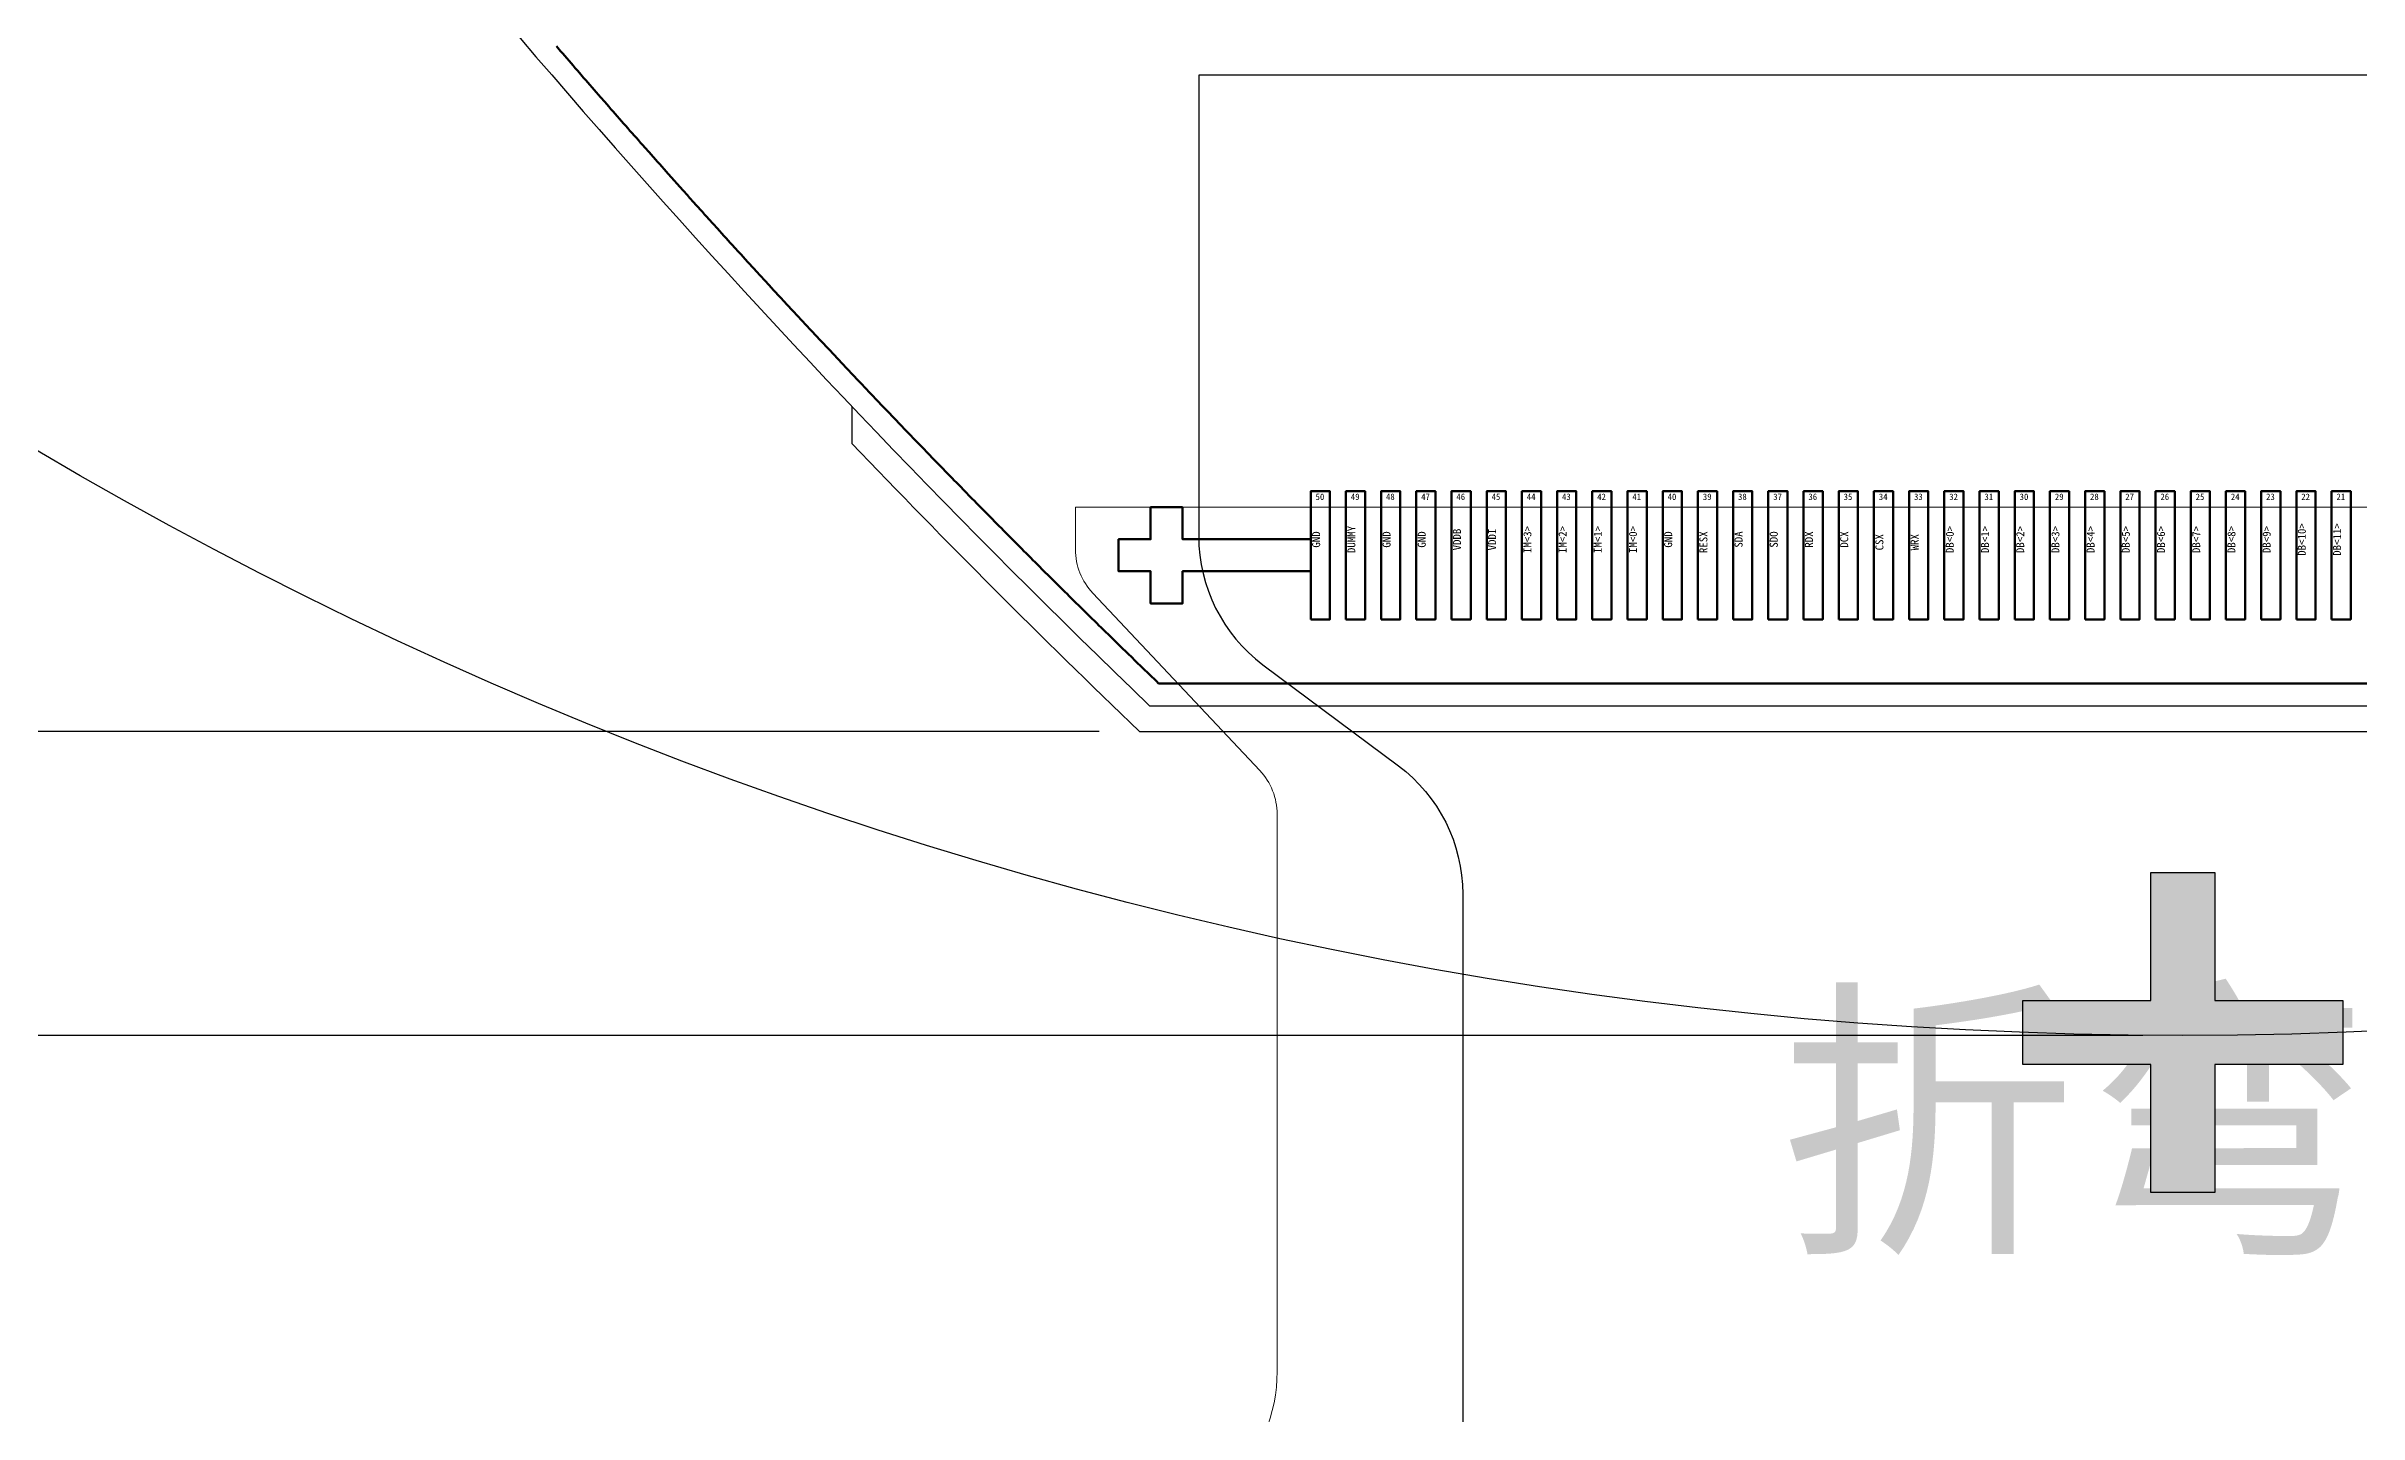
# Model space of a CAD drawing. Header units: millimetres. Extents: x -1913 to 1072, y -448 to 307.
# Drawn here: x 724.42 to 731.64, y -188.68 to -184.41 of the extents above; entities that cross this region are included whole.
import ezdxf
from ezdxf.enums import TextEntityAlignment as Align

# ---------------------------------------------------------------- set-up
doc = ezdxf.new("R2010")
doc.units = ezdxf.units.MM
doc.header["$LTSCALE"] = 2
doc.header["$PDMODE"] = 3
doc.header["$PDSIZE"] = 1
doc.layers.get('0').update_dxf_attribs({"linetype": 'CONTINUOUS'})
doc.layers.get('Defpoints').update_dxf_attribs({"linetype": 'CONTINUOUS'})
doc.layers.add('dim', color=3, linetype='CONTINUOUS')
doc.layers.add('FPC', color=2, linetype='CONTINUOUS')
for name, color, linetype, lineweight in [('GATE.drawing', 3, 'CONTINUOUS', 100), ('LAYOUT.drawing', 140, 'CONTINUOUS', 100), ('OUTLINE.drawing', 190, 'CONTINUOUS', 100)]:
    doc.layers.add(name, color=color, linetype=linetype, lineweight=lineweight)
doc.styles.get("Standard").update_dxf_attribs({"font": 'txt', "width": 0.7})
doc.styles.add('宋体', font='')
doc.styles.get('宋体').set_extended_font_data('SimSun')
doc.dimstyles.new('ISO-25$0', dxfattribs={"dimtxt": 1.2, "dimasz": 1.2, "dimexe": 0, "dimexo": 0.125, "dimtad": 1, "dimdsep": 46, "dimtxsty": 'Standard', "dimcen": 2, "dimclrd": 3, "dimclre": 3, "dimclrt": 3, "dimadec": 0, "dimazin": 0, "dimtp": 1.2, "dimtm": 1.2, "dimtfac": 1, "dimtmove": 0, "dimatfit": 3, "dimfxl": 0, "dimtolj": 1, "dimarcsym": 0})

# ---------------------------------------------------------------- blocks, each defined once
blk = doc.blocks.new('LIUPUP')
at = {"layer": 'GATE.drawing', "color": 1, "linetype": 'Continuous', "lineweight": 100}
blk.add_lwpolyline([(296.8847, 924.9279), (296.7847, 924.9279), (296.7847, 924.8279), (296.6847, 924.8279), (296.6847, 924.7279), (296.7847, 924.7279), (296.7847, 924.6279), (296.8847, 924.6279), (296.8847, 924.7279), (297.2847, 924.7279), (297.2847, 924.8279), (296.8847, 924.8279)], close=True, dxfattribs=at)
at = {"layer": 'LAYOUT.drawing', "color": 1, "linetype": 'Continuous', "lineweight": 100}
blk.add_lwpolyline([(294.928, 926.3686), (294.941, 926.3535), (294.9475, 926.3459), (294.954, 926.3383), (294.9736, 926.3156), (294.9802, 926.308), (294.9867, 926.3004), (294.9933, 926.2929), (294.9998, 926.2853), (295.0129, 926.2702), (295.0195, 926.2626), (295.0326, 926.2475), (295.0392, 926.24), (295.0457, 926.2325), (295.0654, 926.2098), (295.0786, 926.1948), (295.0852, 926.1872), (295.0917, 926.1797), (295.0983, 926.1722), (295.1049, 926.1647), (295.1115, 926.1571), (295.1181, 926.1496), (295.1247, 926.1421), (295.1379, 926.1271), (295.1445, 926.1195), (295.1511, 926.112), (295.1577, 926.1045), (295.1643, 926.097), (295.1709, 926.0895), (295.1776, 926.082), (295.1842, 926.0745), (295.1908, 926.067), (295.1974, 926.0595), (295.204, 926.0521), (295.2173, 926.0371), (295.2439, 926.0072), (295.2505, 925.9997), (295.2705, 925.9773), (295.2771, 925.9698), (295.2971, 925.9474), (295.3038, 925.94), (295.3238, 925.9176), (295.3371, 925.9027), (295.3438, 925.8953), (295.3572, 925.8804), (295.3639, 925.873), (295.3706, 925.8655), (295.3773, 925.8581), (295.384, 925.8507), (295.3906, 925.8432), (295.3974, 925.8358), (295.4041, 925.8284), (295.4175, 925.8136), (295.4309, 925.7987), (295.4511, 925.7765), (295.4578, 925.7691), (295.4645, 925.7617), (295.4712, 925.7543), (295.478, 925.7469), (295.4847, 925.7395), (295.4982, 925.7247), (295.5049, 925.7174), (295.5117, 925.71), (295.5252, 925.6952), (295.5454, 925.6731), (295.5522, 925.6657), (295.5657, 925.651), (295.5928, 925.6215), (295.6064, 925.6068), (295.6132, 925.5995), (295.6199, 925.5921), (295.6267, 925.5848), (295.6403, 925.5701), (295.6471, 925.5628), (295.6675, 925.5408), (295.6811, 925.5261), (295.6947, 925.5115), (295.7084, 925.4968), (295.722, 925.4822), (295.7425, 925.4603), (295.7493, 925.453), (295.7562, 925.4457), (295.763, 925.4384), (295.7699, 925.4311), (295.7767, 925.4238), (295.7973, 925.4019), (295.8041, 925.3947), (295.8247, 925.3728), (295.8316, 925.3656), (295.8384, 925.3583), (295.8522, 925.3437), (295.859, 925.3365), (295.8659, 925.3292), (295.8797, 925.3147), (295.8934, 925.3002), (295.9072, 925.2857), (295.9141, 925.2785), (295.9279, 925.264), (295.9348, 925.2567), (295.9417, 925.2495), (295.9694, 925.2206), (295.9763, 925.2134), (295.9832, 925.2061), (295.9901, 925.1989), (295.997, 925.1917), (296.004, 925.1845), (296.0178, 925.1701), (296.0317, 925.1556), (296.0456, 925.1412), (296.0664, 925.1197), (296.0734, 925.1125), (296.0873, 925.0981), (296.0942, 925.0909), (296.1012, 925.0837), (296.1082, 925.0766), (296.1151, 925.0694), (296.1291, 925.055), (296.136, 925.0479), (296.143, 925.0407), (296.15, 925.0335), (296.157, 925.0264), (296.164, 925.0192), (296.1709, 925.0121), (296.1779, 925.0049), (296.1849, 924.9977), (296.2059, 924.9763), (296.2199, 924.962), (296.2269, 924.9549), (296.2339, 924.9478), (296.2409, 924.9406), (296.248, 924.9335), (296.255, 924.9264), (296.262, 924.9192), (296.276, 924.905), (296.2831, 924.8979), (296.2901, 924.8908), (296.2971, 924.8836), (296.3042, 924.8765), (296.3112, 924.8694), (296.3182, 924.8623), (296.3253, 924.8552), (296.3323, 924.8481), (296.3394, 924.841), (296.3464, 924.8339), (296.3535, 924.8268), (296.3676, 924.8126), (296.3746, 924.8056), (296.3817, 924.7985), (296.3887, 924.7914), (296.3958, 924.7843), (296.4029, 924.7772), (296.4099, 924.7702), (296.417, 924.7631), (296.4241, 924.756), (296.4312, 924.749), (296.4524, 924.7278), (296.4666, 924.7137), (296.4737, 924.7066), (296.495, 924.6855), (296.5021, 924.6784), (296.5092, 924.6714), (296.5163, 924.6643), (296.5234, 924.6573), (296.5305, 924.6503), (296.5376, 924.6432), (296.5447, 924.6362), (296.5661, 924.6152), (296.5803, 924.6011), (296.5946, 924.5871), (296.616, 924.5661), (296.6232, 924.5591), (296.6303, 924.5521), (296.6446, 924.5381), (296.6518, 924.5311), (296.6661, 924.5171), (296.6804, 924.5032), (296.6876, 924.4962), (296.6947, 924.4892), (296.7091, 924.4753), (296.7162, 924.4683), (296.7234, 924.4613), (296.7378, 924.4474), (296.745, 924.4404), (296.7521, 924.4335), (296.7665, 924.4196), (296.7737, 924.4126), (296.7809, 924.4057), (296.8025, 924.3849), (296.8097, 924.3779), (296.8097, 924.3779), (303.2097, 924.3779)], dxfattribs=at)
at = {"layer": 'OUTLINE.drawing', "color": 1, "linetype": 'Continuous', "lineweight": 100}
for points in [[(297.2847, 924.5779), (297.3447, 924.5779), (297.3447, 924.9779), (297.2847, 924.9779)], [(297.2847, 924.5779), (297.3447, 924.5779), (297.3447, 924.9779), (297.2847, 924.9779)], [(297.3947, 924.5779), (297.4547, 924.5779), (297.4547, 924.9779), (297.3947, 924.9779)], [(297.3947, 924.5779), (297.4547, 924.5779), (297.4547, 924.9779), (297.3947, 924.9779)], [(297.5047, 924.5779), (297.5647, 924.5779), (297.5647, 924.9779), (297.5047, 924.9779)], [(297.6147, 924.5779), (297.6747, 924.5779), (297.6747, 924.9779), (297.6147, 924.9779)], [(297.6147, 924.5779), (297.6747, 924.5779), (297.6747, 924.9779), (297.6147, 924.9779)], [(297.7247, 924.5779), (297.7847, 924.5779), (297.7847, 924.9779), (297.7247, 924.9779)], [(297.8347, 924.5779), (297.8947, 924.5779), (297.8947, 924.9779), (297.8347, 924.9779)], [(297.9447, 924.5779), (298.0047, 924.5779), (298.0047, 924.9779), (297.9447, 924.9779)], [(298.0547, 924.5779), (298.1147, 924.5779), (298.1147, 924.9779), (298.0547, 924.9779)], [(298.1647, 924.5779), (298.2247, 924.5779), (298.2247, 924.9779), (298.1647, 924.9779)], [(298.2747, 924.5779), (298.3347, 924.5779), (298.3347, 924.9779), (298.2747, 924.9779)], [(298.3847, 924.5779), (298.4447, 924.5779), (298.4447, 924.9779), (298.3847, 924.9779)], [(298.4947, 924.5779), (298.5547, 924.5779), (298.5547, 924.9779), (298.4947, 924.9779)], [(298.6047, 924.5779), (298.6647, 924.5779), (298.6647, 924.9779), (298.6047, 924.9779)], [(298.7147, 924.5779), (298.7747, 924.5779), (298.7747, 924.9779), (298.7147, 924.9779)], [(298.8247, 924.5779), (298.8847, 924.5779), (298.8847, 924.9779), (298.8247, 924.9779)], [(298.9347, 924.5779), (298.9947, 924.5779), (298.9947, 924.9779), (298.9347, 924.9779)], [(299.0447, 924.5779), (299.1047, 924.5779), (299.1047, 924.9779), (299.0447, 924.9779)], [(299.1547, 924.5779), (299.2147, 924.5779), (299.2147, 924.9779), (299.1547, 924.9779)], [(299.2647, 924.5779), (299.3247, 924.5779), (299.3247, 924.9779), (299.2647, 924.9779)], [(299.3747, 924.5779), (299.4347, 924.5779), (299.4347, 924.9779), (299.3747, 924.9779)], [(299.4847, 924.5779), (299.5447, 924.5779), (299.5447, 924.9779), (299.4847, 924.9779)], [(299.5947, 924.5779), (299.6547, 924.5779), (299.6547, 924.9779), (299.5947, 924.9779)], [(299.7047, 924.5779), (299.7647, 924.5779), (299.7647, 924.9779), (299.7047, 924.9779)], [(299.8147, 924.5779), (299.8747, 924.5779), (299.8747, 924.9779), (299.8147, 924.9779)], [(299.9247, 924.5779), (299.9847, 924.5779), (299.9847, 924.9779), (299.9247, 924.9779)], [(300.0347, 924.5779), (300.0947, 924.5779), (300.0947, 924.9779), (300.0347, 924.9779)], [(300.1447, 924.5779), (300.2047, 924.5779), (300.2047, 924.9779), (300.1447, 924.9779)], [(300.2547, 924.5779), (300.3147, 924.5779), (300.3147, 924.9779), (300.2547, 924.9779)], [(300.3647, 924.5779), (300.4247, 924.5779), (300.4247, 924.9779), (300.3647, 924.9779)], [(300.4747, 924.5779), (300.5347, 924.5779), (300.5347, 924.9779), (300.4747, 924.9779)]]:
    blk.add_lwpolyline(points, close=True, dxfattribs=at)
for s, p in [('50', (297.3137, 924.9608)), ('49', (297.4237, 924.9608)), ('48', (297.5337, 924.9608)), ('47', (297.6437, 924.9608)), ('46', (297.7537, 924.9608)), ('45', (297.8637, 924.9608)), ('44', (297.9737, 924.9608)), ('43', (298.0837, 924.9608)), ('42', (298.1937, 924.9608)), ('41', (298.3037, 924.9608)), ('40', (298.4137, 924.9608)), ('39', (298.5237, 924.9608)), ('38', (298.6337, 924.9608)), ('37', (298.7437, 924.9608)), ('36', (298.8537, 924.9608)), ('35', (298.9637, 924.9608)), ('34', (299.0737, 924.9608)), ('33', (299.1837, 924.9608)), ('32', (299.2937, 924.9608)), ('31', (299.4037, 924.9608)), ('30', (299.5137, 924.9608)), ('29', (299.6237, 924.9608)), ('28', (299.7337, 924.9608)), ('27', (299.8437, 924.9608)), ('26', (299.9537, 924.9608)), ('25', (300.0637, 924.9608)), ('24', (300.1737, 924.9608)), ('23', (300.2837, 924.9608)), ('22', (300.3937, 924.9608)), ('21', (300.5037, 924.9608))]:
    blk.add_text(s, height=0.02, dxfattribs=at).set_placement(p, align=Align.MIDDLE_CENTER)
for s, p in [('DUMMY', (297.4118, 924.8273)), ('VDDB', (297.7418, 924.8273)), ('VDDI', (297.8518, 924.8273)), ('IM<3>', (297.9618, 924.8273)), ('IM<2>', (298.0718, 924.8273)), ('IM<1>', (298.1818, 924.8273)), ('IM<0>', (298.2918, 924.8273)), ('DB<0>', (299.2818, 924.8273)), ('DB<1>', (299.3918, 924.8273)), ('DB<2>', (299.5018, 924.8273)), ('DB<3>', (299.6118, 924.8273)), ('DB<4>', (299.7218, 924.8273)), ('DB<5>', (299.8318, 924.8273)), ('DB<6>', (299.9418, 924.8273)), ('DB<7>', (300.0518, 924.8273)), ('DB<8>', (300.1618, 924.8273)), ('DB<9>', (300.2718, 924.8273)), ('DB<10>', (300.3818, 924.8273)), ('DB<11>', (300.4918, 924.8273)), ('GND', (297.3018, 924.8273)), ('GND', (297.5218, 924.8273)), ('GND', (297.6318, 924.8273)), ('GND', (298.4018, 924.8273)), ('RESX ', (298.5118, 924.8273)), ('SDA', (298.6218, 924.8273)), ('SDO', (298.7318, 924.8273)), ('RDX', (298.8418, 924.8273)), ('DCX', (298.9518, 924.8273)), ('CSX ', (299.0618, 924.8273)), ('WRX ', (299.1718, 924.8273))]:
    blk.add_text(s, height=0.025, rotation=90, dxfattribs=at).set_placement(p, align=Align.MIDDLE_CENTER)
blk = doc.blocks.new('*D69')
at = {"layer": 'Defpoints', "color": 0, "transparency": 16777216}
for p in [(731.0946, -164.203), (709.3913, -186.553), (727.8342, -186.553)]:
    blk.add_point(p, dxfattribs=at)
at = {"layer": 'dim', "color": 3, "lineweight": -2, "transparency": 16777216}
for p, q in [((730.9696, -164.203), (709.3913, -164.203)), ((709.3913, -165.403), (709.3913, -185.353)), ((727.7092, -186.553), (709.3913, -186.553))]:
    blk.add_line(p, q, dxfattribs=at)
at = {"layer": 'dim', "color": 3, "transparency": 16777216}
for points in [[(709.1913, -165.403), (709.5913, -165.403), (709.3913, -164.203)], [(709.1913, -185.353), (709.5913, -185.353), (709.3913, -186.553)]]:
    blk.add_solid(points, dxfattribs=at)
at = {"layer": 'dim', "color": 3, "transparency": 16777216, "insert": (708.1193, -175.378), "char_height": 1.2, "attachment_point": 5, "rotation": 90, "style": '宋体'}
blk.add_mtext('\\A1;BL 22.35%%P0.1', dxfattribs=at)
blk = doc.blocks.new('*D75')
at = {"layer": 'Defpoints', "color": 0, "transparency": 16777216}
for p in [(705.6696, -161.103), (731.0946, -161.103), (731.0946, -187.503)]:
    blk.add_point(p, dxfattribs=at)
at = {"layer": 'dim', "color": 3, "lineweight": -2, "transparency": 16777216}
for p, q in [((730.9696, -161.103), (705.6696, -161.103)), ((705.6696, -186.303), (705.6696, -162.303)), ((730.9696, -187.503), (705.6696, -187.503))]:
    blk.add_line(p, q, dxfattribs=at)
at = {"layer": 'dim', "color": 3, "transparency": 16777216}
for points in [[(705.4696, -162.303), (705.8696, -162.303), (705.6696, -161.103)], [(705.4696, -186.303), (705.8696, -186.303), (705.6696, -187.503)]]:
    blk.add_solid(points, dxfattribs=at)
at = {"layer": 'dim', "color": 3, "transparency": 16777216, "insert": (704.3977, -174.303), "char_height": 1.2, "attachment_point": 5, "rotation": 90, "style": '宋体'}
blk.add_mtext('\\A1;CG 26.4%%P0.05', dxfattribs=at)
blk = doc.blocks.new('A$C73DA58B0')
blk.add_hatch(color=256).paths.add_polyline_path([(0.6, 0.6), (1, 0.6), (1, 0.4), (0.6, 0.4), (0.6, 0), (0.4, 0), (0.4, 0.4), (0, 0.4), (0, 0.6), (0.4, 0.6), (0.4, 1), (0.6, 1)])
blk.add_lwpolyline([(0.6, 0.6), (1, 0.6), (1, 0.4), (0.6, 0.4), (0.6, 0), (0.4, 0), (0.4, 0.4), (0, 0.4), (0, 0.6), (0.4, 0.6), (0.4, 1), (0.6, 1)], close=True)

msp = doc.modelspace()

# ---------------------------------------------------------------- linework, layer by layer
at = {"color": 6}
msp.add_circle((731.0946, -174.303), 13.2, dxfattribs=at)
at = {"layer": 'dim', "color": 3}
msp.add_line((726.9356, -185.5374), (726.9356, -185.6533), dxfattribs=at)
at = {"layer": 'dim', "color": 0}
for p, q in [((727.8664, -186.473), (734.3228, -186.473)), ((727.8342, -186.553), (734.3549, -186.553))]:
    msp.add_line(p, q, dxfattribs=at)
for radius, start, end in [(29.0321, 216.62355, 226.15537), (29.1121, 223.71584, 226.21877)]:
    msp.add_arc((747.9771, -165.5344), radius, start, end, dxfattribs=at)
at = {"layer": 'FPC', "color": 4}
msp.add_lwpolyline([(734.8446, -195.8375), (734.8446, -190.8375, 0.414214), (734.3446, -190.3375), (733.8446, -190.3375, -0.414214), (733.3446, -189.8375), (733.3446, -187.0612, -0.236701), (733.5455, -186.6605), (733.9686, -186.3447, 0.236701), (734.1696, -185.944), (734.1696, -184.503), (728.0196, -184.503), (728.0196, -185.944, 0.236701), (728.2205, -186.3447), (728.6436, -186.6605, -0.236701), (728.8446, -187.0612), (728.8446, -189.8375, -0.414214), (728.3446, -190.3375), (727.8446, -190.3375, 0.414214), (727.3446, -190.8375), (727.3446, -195.8375, 0.414214)], format="xyb", dxfattribs=at)
at = {"layer": 'FPC', "lineweight": 9}
msp.add_lwpolyline([(748.9508, -202.1523), (729.2648, -202.1523, -0.414214), (728.2648, -201.1523), (728.2648, -194.6523, 0.414214), (727.7648, -194.1523), (727.7648, -194.1523, -0.414214), (727.2648, -193.6523), (727.2648, -189.553, -0.414214), (727.7648, -189.053), (727.7648, -189.053, 0.414214), (728.2648, -188.553), (728.2648, -186.8123, 0.191139), (728.2104, -186.6752), (727.6888, -186.1214, -0.191139), (727.6344, -185.9843), (727.6344, -185.853), (734.5547, -185.853), (734.5547, -186.0099, -0.213589), (734.488, -186.1591), (734.2863, -186.3779, 0.18837), (734.2334, -186.5134), (734.2334, -194.1523, 0.414214), (734.7334, -194.6523), (748.9508, -194.6523, -0.414214)], format="xyb", dxfattribs=at)

# ---------------------------------------------------------------- block references
msp.add_blockref('A$C73DA58B0', (730.5946, -187.9942))
at = {"layer": 'dim', "color": 0}
msp.add_blockref('LIUPUP', (431.0849, -1110.7809), dxfattribs=at)

# ---------------------------------------------------------------- texts
at = {"layer": 'FPC', "style": '宋体'}
msp.add_text('折弯区', height=0.68086, dxfattribs=at).set_placement((729.8319, -188.1168))

# ---------------------------------------------------------------- dimensions: what is measured, and where the dimension line sits
at = {"layer": 'dim'}
for base, p1, p2, text, picture, middle in [((705.6696, -161.103), (731.0946, -187.503), (731.0946, -161.103), 'CG <>%%P0.05', '*D75', (704.3977, -174.303)), ((709.3913, -186.553), (731.0946, -164.203), (727.8342, -186.553), 'BL <>%%P0.1', '*D69', (708.1193, -175.378))]:
    dim = msp.add_linear_dim(base=base, p1=p1, p2=p2, angle=90, text=text, dimstyle='ISO-25$0', override={"dimtxsty": '宋体', "dimfxl": 1.25}, dxfattribs=at)
    dim.commit()
    dim.dimension.update_dxf_attribs({"geometry": picture, "text_midpoint": middle})

doc.saveas('drawing.dxf')
